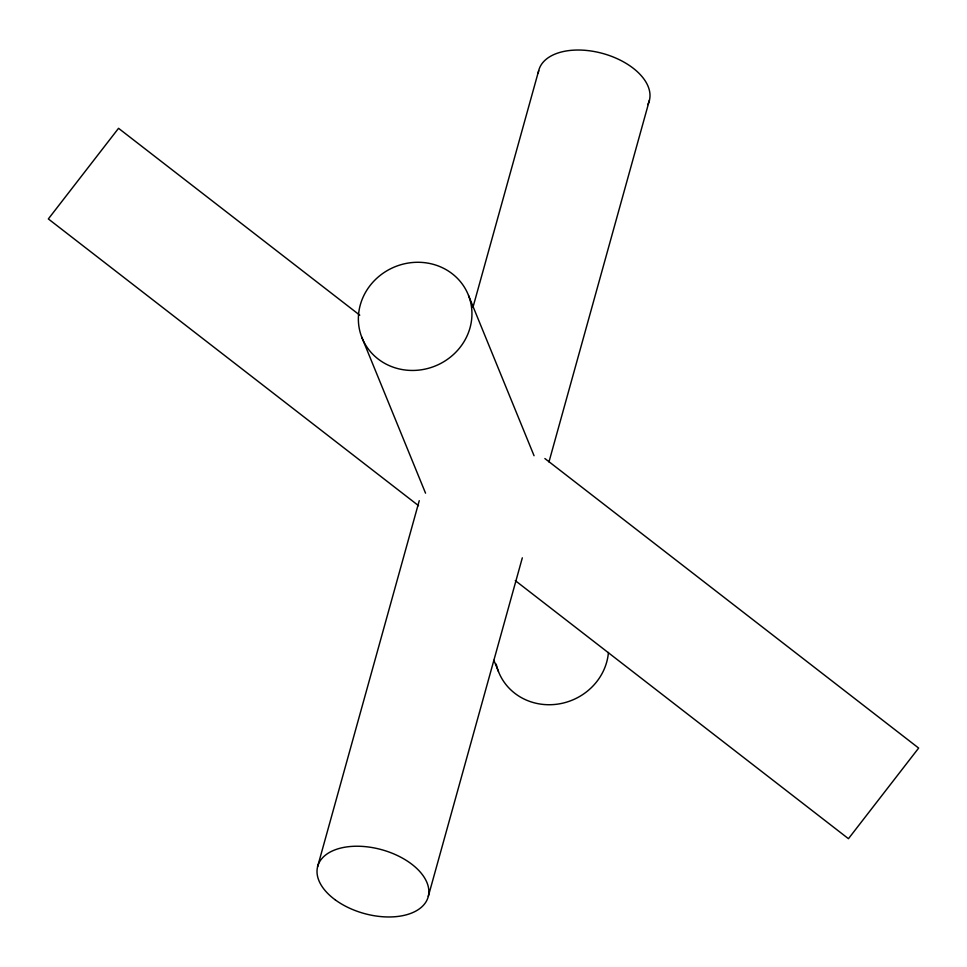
<?xml version="1.0" encoding="UTF-8"?>
<svg xmlns="http://www.w3.org/2000/svg" width="967" height="967" viewBox="0 0 967 967"><rect width="100%" height="100%" fill="white"/><g stroke="black" fill="none" stroke-linecap="round" stroke-linejoin="round"><path stroke-width="1.45" d="M317.551 866.831L419.255 500.688M472.923 307.446L538.704 70.627M428.296 896.373L522.325 557.838M548.966 461.948L649.449 100.169M359.772 315.169L118.542 128.309L48.35 218.929L418.554 505.681M544.868 458.539L918.65 748.071L848.458 838.691L515.278 580.611M468.56 295.551A57.319 53.536 -22.2 0 1 405.197 370.01A57.319 53.536 -22.2 0 1 371.727 283.524A57.319 53.536 -22.2 0 1 468.56 295.551L534.05 455.723M361.767 337.181L425.54 493.17M493.883 660.304L498.44 671.449M538.281 72.96A57.319 33.096 15.5 0 1 603.928 53.801A57.319 33.096 15.5 0 1 647.757 104.593M608.436 652.447A57.319 53.536 -22.2 0 1 555.336 704.411A57.319 53.536 -22.2 0 1 496.228 664.136M335.368 899.951A57.319 33.096 15.5 0 0 427.595 898.633A57.319 33.096 15.5 0 0 355.82 846.234A57.319 33.096 15.5 0 0 335.368 899.951"/></g></svg>
